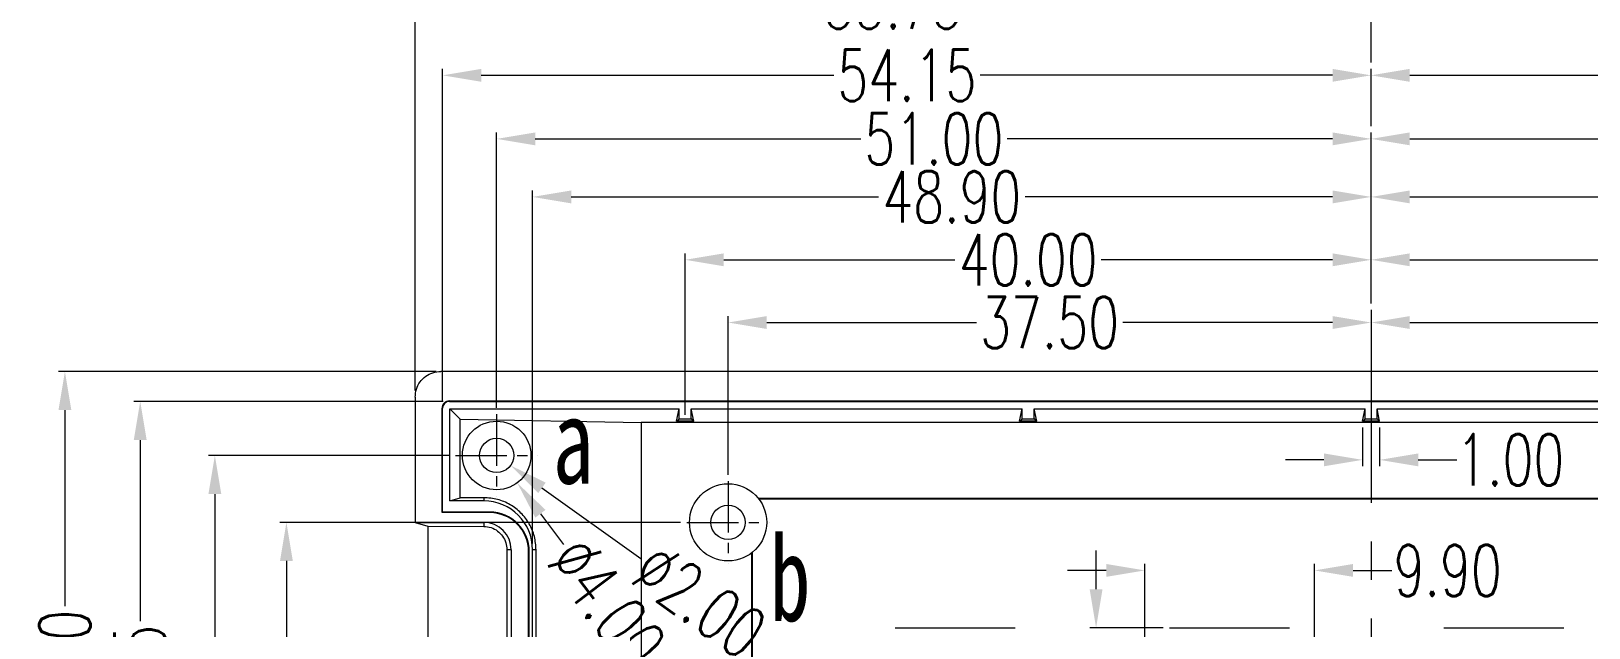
# Model space of a CAD drawing. Header units: millimetres. Extents: x 3723 to 3880, y -349 to -139.
# Drawn here: x 3722.6 to 3813.4, y -220.9 to -186.2 of the extents above; entities that cross this region are included whole.
import ezdxf

# ---------------------------------------------------------------- set-up
doc = ezdxf.new("R2010")
doc.units = ezdxf.units.MM
doc.linetypes.add('CENTER', pattern=[0.6, 0.375, -0.075, 0.075, -0.075])
doc.layers.get('Defpoints').update_dxf_attribs({"linetype": 'CONTINUOUS'})
doc.layers.add('dim', color=82, linetype='CONTINUOUS', lineweight=9)
doc.layers.add('part', color=7, linetype='CONTINUOUS', lineweight=20)
doc.styles.get("Standard").update_dxf_attribs({"font": 'romans.shx', "width": 0.7})
doc.styles.add('宋体', font='SimSun.ttf', dxfattribs={"width": 0.7})
doc.dimstyles.new('01', dxfattribs={"dimscale": 0.75, "dimtxt": 4, "dimasz": 3, "dimexe": 0.5, "dimexo": 0.5, "dimgap": 0.09, "dimtad": 0, "dimzin": 0, "dimdsep": 46, "dimtxsty": 'Standard', "dimcen": 0, "dimclrd": 256, "dimclre": 256, "dimclrt": 6, "dimadec": 1, "dimazin": 2, "dimtp": 0.01, "dimtm": 0.01, "dimtfac": 1, "dimtofl": 0, "dimtmove": 0, "dimatfit": 0, "dimfxl": 0, "dimtolj": 1, "dimtzin": 0, "dimlwd": -1, "dimlwe": -1, "dimarcsym": 0})

# ---------------------------------------------------------------- blocks, each defined once
blk = doc.blocks.new('*D25')
at = {"layer": 'Defpoints', "color": 0}
for p in [(3078.243, -32.5), (3078.243, -32.5), (3113.743, -41.751)]:
    blk.add_point(p, dxfattribs=at)
at = {"layer": 'dim'}
for p, q in [((3080.493, -32.5), (3091.725, -32.5)), ((3111.493, -32.5), (3100.26, -32.5)), ((3113.743, -41.376), (3113.743, -32.125))]:
    blk.add_line(p, q, dxfattribs=at)
for points in [[(3080.493, -32.125), (3080.493, -32.875), (3078.243, -32.5)], [(3111.493, -32.125), (3111.493, -32.875), (3113.743, -32.5)]]:
    blk.add_solid(points, dxfattribs=at)
at = {"layer": 'dim', "color": 6, "insert": (3095.993, -32.5), "char_height": 3, "attachment_point": 5}
blk.add_mtext('\\A1;35.50', dxfattribs=at)
blk = doc.blocks.new('*D26')
at = {"layer": 'Defpoints', "color": 0}
for p in [(3078.243, -32.5), (3078.243, -32.5), (3040.743, -41.751)]:
    blk.add_point(p, dxfattribs=at)
at = {"layer": 'dim'}
for p, q in [((3040.743, -41.376), (3040.743, -32.125)), ((3042.993, -32.5), (3055.225, -32.5)), ((3075.993, -32.5), (3063.76, -32.5))]:
    blk.add_line(p, q, dxfattribs=at)
for points in [[(3042.993, -32.125), (3042.993, -32.875), (3040.743, -32.5)], [(3075.993, -32.125), (3075.993, -32.875), (3078.243, -32.5)]]:
    blk.add_solid(points, dxfattribs=at)
at = {"layer": 'dim', "color": 6, "insert": (3059.493, -32.5), "char_height": 3, "attachment_point": 5}
blk.add_mtext('\\A1;37.50', dxfattribs=at)
blk = doc.blocks.new('*D27')
at = {"layer": 'Defpoints', "color": 0}
for p in [(3078.243, -21.792), (3078.243, -31.759), (3129.243, -37.851)]:
    blk.add_point(p, dxfattribs=at)
at = {"layer": 'dim'}
for p, q in [((3078.243, -31.384), (3078.243, -21.417)), ((3080.493, -21.792), (3099.475, -21.792)), ((3126.993, -21.792), (3108.01, -21.792)), ((3129.243, -37.476), (3129.243, -21.417))]:
    blk.add_line(p, q, dxfattribs=at)
for points in [[(3080.493, -21.417), (3080.493, -22.167), (3078.243, -21.792)], [(3126.993, -21.417), (3126.993, -22.167), (3129.243, -21.792)]]:
    blk.add_solid(points, dxfattribs=at)
at = {"layer": 'dim', "color": 6, "insert": (3103.743, -21.792), "char_height": 3, "attachment_point": 5}
blk.add_mtext('\\A1;51.00', dxfattribs=at)
blk = doc.blocks.new('*D28')
at = {"layer": 'Defpoints', "color": 0}
for p in [(3078.243, -21.792), (3078.243, -21.792), (3027.243, -37.851)]:
    blk.add_point(p, dxfattribs=at)
at = {"layer": 'dim'}
for p, q in [((3027.243, -37.476), (3027.243, -21.417)), ((3029.493, -21.792), (3048.475, -21.792)), ((3075.993, -21.792), (3057.01, -21.792))]:
    blk.add_line(p, q, dxfattribs=at)
for points in [[(3029.493, -21.417), (3029.493, -22.167), (3027.243, -21.792)], [(3075.993, -21.417), (3075.993, -22.167), (3078.243, -21.792)]]:
    blk.add_solid(points, dxfattribs=at)
at = {"layer": 'dim', "color": 6, "insert": (3052.743, -21.792), "char_height": 3, "attachment_point": 5}
blk.add_mtext('\\A1;51.00', dxfattribs=at)
blk = doc.blocks.new('*D29')
at = {"layer": 'Defpoints', "color": 0}
for p in [(3078.243, -18.087), (3078.243, -21.417), (3024.093, -37.501)]:
    blk.add_point(p, dxfattribs=at)
at = {"layer": 'dim'}
for p, q in [((3024.093, -37.126), (3024.093, -17.712)), ((3026.343, -18.087), (3046.9, -18.087)), ((3075.993, -18.087), (3055.435, -18.087)), ((3078.243, -21.042), (3078.243, -17.712))]:
    blk.add_line(p, q, dxfattribs=at)
for points in [[(3026.343, -17.712), (3026.343, -18.462), (3024.093, -18.087)], [(3075.993, -17.712), (3075.993, -18.462), (3078.243, -18.087)]]:
    blk.add_solid(points, dxfattribs=at)
at = {"layer": 'dim', "color": 6, "insert": (3051.168, -18.087), "char_height": 3, "attachment_point": 5}
blk.add_mtext('\\A1;54.15', dxfattribs=at)
blk = doc.blocks.new('*D30')
at = {"layer": 'Defpoints', "color": 0}
for p in [(3078.243, -18.087), (3078.243, -18.087), (3132.393, -37.501)]:
    blk.add_point(p, dxfattribs=at)
at = {"layer": 'dim'}
for p, q in [((3080.493, -18.087), (3101.05, -18.087)), ((3130.143, -18.087), (3109.585, -18.087)), ((3132.393, -37.126), (3132.393, -17.712))]:
    blk.add_line(p, q, dxfattribs=at)
for points in [[(3080.493, -17.712), (3080.493, -18.462), (3078.243, -18.087)], [(3130.143, -17.712), (3130.143, -18.462), (3132.393, -18.087)]]:
    blk.add_solid(points, dxfattribs=at)
at = {"layer": 'dim', "color": 6, "insert": (3105.318, -18.087), "char_height": 3, "attachment_point": 5}
blk.add_mtext('\\A1;54.15', dxfattribs=at)
blk = doc.blocks.new('*D31')
at = {"layer": 'Defpoints', "color": 0}
for p in [(3078.243, -13.873), (3078.243, -17.712), (3133.992, -36.846)]:
    blk.add_point(p, dxfattribs=at)
at = {"layer": 'dim'}
for p, q in [((3078.243, -17.337), (3078.243, -13.498)), ((3133.992, -36.471), (3133.992, -13.498)), ((3080.493, -13.873), (3101.85, -13.873)), ((3131.742, -13.873), (3110.385, -13.873))]:
    blk.add_line(p, q, dxfattribs=at)
for points in [[(3080.493, -13.498), (3080.493, -14.248), (3078.243, -13.873)], [(3131.742, -13.498), (3131.742, -14.248), (3133.992, -13.873)]]:
    blk.add_solid(points, dxfattribs=at)
at = {"layer": 'dim', "color": 6, "insert": (3106.118, -13.873), "char_height": 3, "attachment_point": 5}
blk.add_mtext('\\A1;55.75', dxfattribs=at)
blk = doc.blocks.new('*D32')
at = {"layer": 'Defpoints', "color": 0}
for p in [(3078.243, -13.873), (3078.243, -13.873), (3022.493, -36.846)]:
    blk.add_point(p, dxfattribs=at)
at = {"layer": 'dim'}
for p, q in [((3022.493, -36.471), (3022.493, -13.498)), ((3024.743, -13.873), (3046.101, -13.873)), ((3075.993, -13.873), (3054.636, -13.873))]:
    blk.add_line(p, q, dxfattribs=at)
for points in [[(3024.743, -13.498), (3024.743, -14.248), (3022.493, -13.873)], [(3075.993, -13.498), (3075.993, -14.248), (3078.243, -13.873)]]:
    blk.add_solid(points, dxfattribs=at)
at = {"layer": 'dim', "color": 6, "insert": (3050.368, -13.873), "char_height": 3, "attachment_point": 5}
blk.add_mtext('\\A1;55.75', dxfattribs=at)
blk = doc.blocks.new('*D33')
at = {"layer": 'Defpoints', "color": 0}
for p in [(3038.343, -44.151), (3014.983, -71.251), (3014.983, -71.251)]:
    blk.add_point(p, dxfattribs=at)
at = {"layer": 'dim'}
for p, q in [((3037.968, -44.151), (3014.608, -44.151)), ((3014.983, -46.401), (3014.983, -53.434)), ((3014.983, -69.001), (3014.983, -61.969))]:
    blk.add_line(p, q, dxfattribs=at)
for points in [[(3014.608, -46.401), (3015.358, -46.401), (3014.983, -44.151)], [(3014.608, -69.001), (3015.358, -69.001), (3014.983, -71.251)]]:
    blk.add_solid(points, dxfattribs=at)
at = {"layer": 'dim', "color": 6, "insert": (3014.983, -57.701), "char_height": 3, "attachment_point": 5, "rotation": 90}
blk.add_mtext('\\A1;27.10', dxfattribs=at)
blk = doc.blocks.new('*D35')
at = {"layer": 'Defpoints', "color": 0}
for p in [(3024.843, -40.251), (3010.809, -71.251), (3015.805, -71.251)]:
    blk.add_point(p, dxfattribs=at)
at = {"layer": 'dim'}
for p, q in [((3024.468, -40.251), (3010.434, -40.251)), ((3010.809, -42.501), (3010.809, -51.484)), ((3010.809, -69.001), (3010.809, -60.019)), ((3015.43, -71.251), (3010.434, -71.251))]:
    blk.add_line(p, q, dxfattribs=at)
for points in [[(3010.434, -42.501), (3011.184, -42.501), (3010.809, -40.251)], [(3010.434, -69.001), (3011.184, -69.001), (3010.809, -71.251)]]:
    blk.add_solid(points, dxfattribs=at)
at = {"layer": 'dim', "color": 6, "insert": (3010.809, -55.751), "char_height": 3, "attachment_point": 5, "rotation": 90}
blk.add_mtext('\\A1;31.00', dxfattribs=at)
blk = doc.blocks.new('*D37')
at = {"layer": 'Defpoints', "color": 0}
for p in [(3024.493, -37.101), (3006.457, -71.251), (3010.434, -71.251)]:
    blk.add_point(p, dxfattribs=at)
at = {"layer": 'dim'}
for p, q in [((3024.118, -37.101), (3006.082, -37.101)), ((3006.457, -39.351), (3006.457, -49.909)), ((3006.457, -69.001), (3006.457, -58.444)), ((3010.059, -71.251), (3006.082, -71.251))]:
    blk.add_line(p, q, dxfattribs=at)
for points in [[(3006.082, -39.351), (3006.832, -39.351), (3006.457, -37.101)], [(3006.082, -69.001), (3006.832, -69.001), (3006.457, -71.251)]]:
    blk.add_solid(points, dxfattribs=at)
at = {"layer": 'dim', "color": 6, "insert": (3006.457, -54.176), "char_height": 3, "attachment_point": 5, "rotation": 90}
blk.add_mtext('\\A1;34.15', dxfattribs=at)
blk = doc.blocks.new('*D39')
at = {"layer": 'Defpoints', "color": 0}
for p in [(3024.093, -35.351), (3002.065, -71.251), (3006.082, -71.251)]:
    blk.add_point(p, dxfattribs=at)
at = {"layer": 'dim'}
for p, q in [((3023.718, -35.351), (3001.69, -35.351)), ((3002.065, -37.601), (3002.065, -49.034)), ((3002.065, -69.001), (3002.065, -57.569)), ((3005.707, -71.251), (3001.69, -71.251))]:
    blk.add_line(p, q, dxfattribs=at)
for points in [[(3001.69, -37.601), (3002.44, -37.601), (3002.065, -35.351)], [(3001.69, -69.001), (3002.44, -69.001), (3002.065, -71.251)]]:
    blk.add_solid(points, dxfattribs=at)
at = {"layer": 'dim', "color": 6, "insert": (3002.065, -53.301), "char_height": 3, "attachment_point": 5, "rotation": 90}
blk.add_mtext('\\A1;35.90', dxfattribs=at)
blk = doc.blocks.new('*D84')
at = {"layer": 'Defpoints', "color": 0}
for p in [(3078.243, -25.177), (3078.243, -25.177), (3127.145, -45.751)]:
    blk.add_point(p, dxfattribs=at)
at = {"layer": 'dim'}
for p, q in [((3080.493, -25.177), (3098.426, -25.177)), ((3124.895, -25.177), (3106.961, -25.177)), ((3127.145, -45.376), (3127.145, -24.802))]:
    blk.add_line(p, q, dxfattribs=at)
for points in [[(3080.493, -24.802), (3080.493, -25.552), (3078.243, -25.177)], [(3124.895, -24.802), (3124.895, -25.552), (3127.145, -25.177)]]:
    blk.add_solid(points, dxfattribs=at)
at = {"layer": 'dim', "color": 6, "insert": (3102.694, -25.177), "char_height": 3, "attachment_point": 5}
blk.add_mtext('\\A1;48.90', dxfattribs=at)
blk = doc.blocks.new('*D85')
at = {"layer": 'Defpoints', "color": 0}
for p in [(3078.243, -25.177), (3078.243, -25.177), (3029.341, -45.751)]:
    blk.add_point(p, dxfattribs=at)
at = {"layer": 'dim'}
for p, q in [((3029.341, -45.376), (3029.341, -24.802)), ((3031.591, -25.177), (3049.524, -25.177)), ((3075.993, -25.177), (3058.059, -25.177))]:
    blk.add_line(p, q, dxfattribs=at)
for points in [[(3031.591, -24.802), (3031.591, -25.552), (3029.341, -25.177)], [(3075.993, -24.802), (3075.993, -25.552), (3078.243, -25.177)]]:
    blk.add_solid(points, dxfattribs=at)
at = {"layer": 'dim', "color": 6, "insert": (3053.792, -25.177), "char_height": 3, "attachment_point": 5}
blk.add_mtext('\\A1;48.90', dxfattribs=at)
blk = doc.blocks.new('*D86')
at = {"layer": 'Defpoints', "color": 0}
for p in [(3078.243, -28.843), (3078.243, -28.843), (3118.243, -38.251)]:
    blk.add_point(p, dxfattribs=at)
at = {"layer": 'dim'}
for p, q in [((3080.493, -28.843), (3093.975, -28.843)), ((3115.993, -28.843), (3102.51, -28.843)), ((3118.243, -37.876), (3118.243, -28.468))]:
    blk.add_line(p, q, dxfattribs=at)
for points in [[(3080.493, -28.468), (3080.493, -29.218), (3078.243, -28.843)], [(3115.993, -28.468), (3115.993, -29.218), (3118.243, -28.843)]]:
    blk.add_solid(points, dxfattribs=at)
at = {"layer": 'dim', "color": 6, "insert": (3098.243, -28.843), "char_height": 3, "attachment_point": 5}
blk.add_mtext('\\A1;40.00', dxfattribs=at)
blk = doc.blocks.new('*D87')
at = {"layer": 'Defpoints', "color": 0}
for p in [(3078.243, -28.843), (3078.243, -28.843), (3038.243, -38.251)]:
    blk.add_point(p, dxfattribs=at)
at = {"layer": 'dim'}
for p, q in [((3038.243, -37.876), (3038.243, -28.468)), ((3040.493, -28.843), (3053.975, -28.843)), ((3075.993, -28.843), (3062.51, -28.843))]:
    blk.add_line(p, q, dxfattribs=at)
for points in [[(3040.493, -28.468), (3040.493, -29.218), (3038.243, -28.843)], [(3075.993, -28.468), (3075.993, -29.218), (3078.243, -28.843)]]:
    blk.add_solid(points, dxfattribs=at)
at = {"layer": 'dim', "color": 6, "insert": (3058.243, -28.843), "char_height": 3, "attachment_point": 5}
blk.add_mtext('\\A1;40.00', dxfattribs=at)
blk = doc.blocks.new('*D93')
at = {"layer": 'Defpoints', "color": 0}
for p in [(3074.943, -46.954), (3065.043, -51.751), (3074.943, -51.751)]:
    blk.add_point(p, dxfattribs=at)
at = {"layer": 'dim'}
for p, q in [((3062.793, -46.954), (3060.543, -46.954)), ((3065.043, -51.376), (3065.043, -46.579)), ((3074.943, -51.376), (3074.943, -46.579)), ((3077.193, -46.954), (3079.443, -46.954))]:
    blk.add_line(p, q, dxfattribs=at)
for points in [[(3062.793, -46.579), (3062.793, -47.329), (3065.043, -46.954)], [(3077.193, -46.579), (3077.193, -47.329), (3074.943, -46.954)]]:
    blk.add_solid(points, dxfattribs=at)
at = {"layer": 'dim', "color": 6, "insert": (3082.71, -46.954), "char_height": 3, "attachment_point": 5}
blk.add_mtext('\\A1;9.90', dxfattribs=at)
blk = doc.blocks.new('*D94')
at = {"layer": 'Defpoints', "color": 0}
for p in [(3062.205, -50.301), (3066.493, -50.301), (3066.493, -60.201)]:
    blk.add_point(p, dxfattribs=at)
at = {"layer": 'dim'}
for p, q in [((3062.205, -48.051), (3062.205, -45.801)), ((3066.118, -50.301), (3061.83, -50.301)), ((3066.118, -60.201), (3061.83, -60.201)), ((3062.205, -62.451), (3062.205, -64.701))]:
    blk.add_line(p, q, dxfattribs=at)
for points in [[(3061.83, -48.051), (3062.58, -48.051), (3062.205, -50.301)], [(3061.83, -62.451), (3062.58, -62.451), (3062.205, -60.201)]]:
    blk.add_solid(points, dxfattribs=at)
at = {"layer": 'dim', "color": 6, "insert": (3062.205, -67.969), "char_height": 3, "attachment_point": 5, "rotation": 90}
blk.add_mtext('\\A1;9.90', dxfattribs=at)
blk = doc.blocks.new('*D98')
at = {"layer": 'Defpoints', "color": 0}
for p in [(3026.041, -38.653), (3028.445, -41.85)]:
    blk.add_point(p, dxfattribs=at)
at = {"layer": 'dim'}
blk.add_line((3029.797, -43.649), (3031.149, -45.447), dxfattribs=at)
blk.add_solid([(3030.096, -43.423), (3029.497, -43.874), (3028.445, -41.85)], dxfattribs=at)
at = {"layer": 'dim', "color": 6, "insert": (3033.683, -48.818), "char_height": 3, "attachment_point": 5, "rotation": 306.93473}
blk.add_mtext('\\A1;∅4.00', dxfattribs=at)
blk = doc.blocks.new('*D99')
at = {"layer": 'Defpoints', "color": 0}
for p in [(3026.429, -39.67), (3028.057, -40.833)]:
    blk.add_point(p, dxfattribs=at)
at = {"layer": 'dim'}
blk.add_line((3029.887, -42.141), (3035.656, -46.262), dxfattribs=at)
blk.add_solid([(3030.105, -41.836), (3029.669, -42.446), (3028.057, -40.833)], dxfattribs=at)
at = {"layer": 'dim', "color": 6, "insert": (3039.088, -48.714), "char_height": 3, "attachment_point": 5, "rotation": 324.45716}
blk.add_mtext('\\A1;∅2.00', dxfattribs=at)
blk = doc.blocks.new('*D1')
at = {"layer": 'Defpoints', "color": 0}
for p in [(3077.743, -38.251), (3078.743, -38.251), (3078.743, -40.508)]:
    blk.add_point(p, dxfattribs=at)
at = {"layer": 'dim'}
for p, q in [((3077.743, -38.626), (3077.743, -40.883)), ((3078.743, -38.626), (3078.743, -40.883)), ((3075.493, -40.508), (3073.243, -40.508)), ((3080.993, -40.508), (3083.243, -40.508))]:
    blk.add_line(p, q, dxfattribs=at)
for points in [[(3075.493, -40.133), (3075.493, -40.883), (3077.743, -40.508)], [(3080.993, -40.133), (3080.993, -40.883), (3078.743, -40.508)]]:
    blk.add_solid(points, dxfattribs=at)
at = {"layer": 'dim', "color": 6, "insert": (3086.36, -40.508), "char_height": 3, "attachment_point": 5}
blk.add_mtext('\\A1;1.00', dxfattribs=at)

msp = doc.modelspace()

# ---------------------------------------------------------------- linework, layer by layer
at = {"layer": 'part', "color": 1, "linetype": 'CENTER', "ltscale": 30}
msp.add_line((3800.706, -202.407), (3800.706, -285.18), dxfattribs=at)
at = {"layer": 'part', "color": 7, "linetype": 'Continuous'}
for p, q in [((3854.961, -205.999), (3746.451, -205.999)), ((3744.956, -207.494), (3744.956, -214.799)), ((3746.956, -207.716), (3746.956, -207.749)), ((3746.956, -207.716), (3854.456, -207.716)), ((3746.956, -207.749), (3854.456, -207.749)), ((3746.523, -214.233), (3746.523, -208.149)), ((3746.523, -208.149), (3746.556, -208.149)), ((3746.556, -214.199), (3746.556, -208.149)), ((3746.98, -213.552), (3746.98, -208.173)), ((3746.98, -208.173), (3747.587, -208.781)), ((3746.98, -208.173), (3760.351, -208.173)), ((3747.587, -213.37), (3747.587, -208.781)), ((3747.587, -208.781), (3758.145, -208.969)), ((3760.206, -208.899), (3760.351, -208.173)), ((3760.206, -208.899), (3760.351, -208.755)), ((3761.206, -208.899), (3760.206, -208.899)), ((3760.351, -208.755), (3760.351, -208.173)), ((3760.351, -208.755), (3761.061, -208.755)), ((3761.061, -208.755), (3761.061, -208.173)), ((3761.206, -208.899), (3761.061, -208.173)), ((3761.061, -208.173), (3780.351, -208.173)), ((3761.206, -208.899), (3761.061, -208.755)), ((3780.206, -208.899), (3780.351, -208.173)), ((3780.206, -208.899), (3780.351, -208.755)), ((3781.206, -208.899), (3780.206, -208.899)), ((3780.351, -208.755), (3780.351, -208.173)), ((3780.351, -208.755), (3781.061, -208.755)), ((3781.061, -208.755), (3781.061, -208.173)), ((3781.206, -208.899), (3781.061, -208.173)), ((3781.061, -208.173), (3800.351, -208.173)), ((3781.206, -208.899), (3781.061, -208.755)), ((3800.206, -208.899), (3800.351, -208.173)), ((3800.206, -208.899), (3800.351, -208.755)), ((3801.206, -208.899), (3800.206, -208.899)), ((3800.351, -208.755), (3800.351, -208.173)), ((3800.351, -208.755), (3801.061, -208.755)), ((3801.061, -208.755), (3801.061, -208.173)), ((3801.206, -208.899), (3801.061, -208.173)), ((3801.061, -208.173), (3820.351, -208.173)), ((3801.206, -208.899), (3801.061, -208.755)), ((3758.145, -208.969), (3758.145, -233.038)), ((3843.267, -208.969), (3758.145, -208.969)), ((3746.98, -213.552), (3747.587, -213.37)), ((3748.956, -213.363), (3747.587, -213.37)), ((3748.956, -213.363), (3748.956, -213.552)), ((3834.439, -213.406), (3764.972, -213.406)), ((3834.406, -213.449), (3765.006, -213.449)), ((3746.523, -214.233), (3746.556, -214.199)), ((3749.306, -214.233), (3746.523, -214.233)), ((3749.306, -214.199), (3746.556, -214.199)), ((3748.956, -213.552), (3746.98, -213.552)), ((3749.306, -214.233), (3749.306, -214.199)), ((3744.956, -214.799), (3745.697, -215.021)), ((3744.956, -214.799), (3748.956, -214.799)), ((3745.697, -215.021), (3745.697, -268.778)), ((3745.697, -215.021), (3748.956, -215.038)), ((3748.956, -214.799), (3748.956, -215.038)), ((3750.31, -216.399), (3750.31, -267.399)), ((3750.556, -216.399), (3750.31, -216.399)), ((3750.556, -216.399), (3750.556, -267.399)), ((3751.573, -267.299), (3751.573, -216.499)), ((3751.573, -216.499), (3751.606, -216.499)), ((3751.606, -267.299), (3751.606, -216.499)), ((3751.804, -236.301), (3751.804, -216.399)), ((3752.009, -216.399), (3751.804, -216.399)), ((3752.009, -236.164), (3752.009, -216.399)), ((3764.562, -216.595), (3764.562, -237.378)), ((3764.606, -216.561), (3764.606, -266.038)), ((3772.956, -220.949), (3779.956, -220.949)), ((3788.956, -220.949), (3795.956, -220.949)), ((3804.956, -220.949), (3811.956, -220.949))]:
    msp.add_line(p, q, dxfattribs=at)
at = {"layer": 'part', "color": 1, "linetype": 'CENTER', "ltscale": 8}
for p, q in [((3749.706, -208.499), (3749.706, -213.299)), ((3747.306, -210.899), (3752.106, -210.899)), ((3763.206, -212.399), (3763.206, -217.199)), ((3760.806, -214.799), (3765.606, -214.799))]:
    msp.add_line(p, q, dxfattribs=at)
at = {"layer": 'part', "color": 7, "linetype": 'Continuous'}
for centre, radius in [((3749.706, -210.899), 2), ((3749.706, -210.899), 1), ((3763.206, -214.799), 2.25), ((3763.206, -214.799), 1)]:
    msp.add_circle(centre, radius, dxfattribs=at)
for centre, radius, start, end in [((3746.956, -208.149), 0.433, 90, 180), ((3746.956, -208.149), 0.4, 90, 180), ((3748.956, -216.399), 2.847, 0, 90), ((3749.306, -216.499), 2.3, 0, 90), ((3749.306, -216.499), 2.267, 0, 90), ((3748.956, -216.399), 1.6, 0, 90)]:
    msp.add_arc(centre, radius, start, end, dxfattribs=at)
for points in [[(3744.956, -207.494), (3745.03, -207.03), (3745.241, -206.614), (3745.571, -206.284), (3745.987, -206.073), (3746.451, -205.999)], [(3752.009, -216.399), (3751.907, -215.62), (3751.608, -214.89), (3751.127, -214.26), (3750.495, -213.772), (3749.754, -213.465), (3748.956, -213.363)], [(3748.956, -215.038), (3749.38, -215.108), (3749.759, -215.305), (3750.056, -215.608), (3750.245, -215.985), (3750.31, -216.399)]]:
    msp.add_spline(points, degree=3, dxfattribs=at)

# ---------------------------------------------------------------- texts
at = {"layer": 'dim', "char_height": 5, "width": 7.16038, "attachment_point": 1, "style": '宋体'}
for s, insert in [('a', (3752.975, -207.534)), ('b', (3765.631, -215.542))]:
    msp.add_mtext(s, dxfattribs=dict(at, insert=insert))

# ---------------------------------------------------------------- dimensions: what is measured, and where the dimension line sits
at = {"layer": 'dim'}
for base, p1, p2, picture, middle in [((3800.706, -184.521), (3744.956, -207.494), (3800.706, -184.521), '*D32', (3772.831, -184.521)), ((3800.706, -184.521), (3856.455, -207.494), (3800.706, -188.36), '*D31', (3828.58, -184.521)), ((3800.706, -188.735), (3746.556, -208.149), (3800.706, -192.065), '*D29', (3773.631, -188.735)), ((3800.706, -188.735), (3854.856, -208.149), (3800.706, -188.735), '*D30', (3827.781, -188.735)), ((3800.706, -192.44), (3749.706, -208.499), (3800.706, -192.44), '*D28', (3775.206, -192.44)), ((3800.706, -192.44), (3851.706, -208.499), (3800.706, -202.407), '*D27', (3826.206, -192.44)), ((3800.706, -195.824), (3751.804, -216.399), (3800.706, -195.824), '*D85', (3776.255, -195.824)), ((3800.706, -195.824), (3849.608, -216.399), (3800.706, -195.824), '*D84', (3825.157, -195.824)), ((3800.706, -199.491), (3760.706, -208.899), (3800.706, -199.491), '*D87', (3780.706, -199.491)), ((3800.706, -199.491), (3840.706, -208.899), (3800.706, -199.491), '*D86', (3820.706, -199.491)), ((3800.706, -203.148), (3763.206, -212.399), (3800.706, -203.148), '*D26', (3781.956, -203.148)), ((3800.706, -203.148), (3836.206, -212.399), (3800.706, -203.148), '*D25', (3818.456, -203.148)), ((3801.206, -211.156), (3800.206, -208.899), (3801.206, -208.899), '*D1', (3808.823, -211.156)), ((3797.406, -217.602), (3787.506, -222.399), (3797.406, -222.399), '*D93', (3805.173, -217.602))]:
    dim = msp.add_linear_dim(base=base, p1=p1, p2=p2, dimstyle='01', dxfattribs=at)
    dim.commit()
    dim.dimension.update_dxf_attribs({"geometry": picture, "text_midpoint": middle, "insert": (722.463, -170.648)})
for base, p1, p2, picture, middle in [((3724.528, -241.899), (3746.556, -205.999), (3728.545, -241.899), '*D39', (3724.528, -223.949)), ((3728.92, -241.899), (3746.956, -207.749), (3732.897, -241.899), '*D37', (3728.92, -224.824)), ((3733.272, -241.899), (3747.306, -210.899), (3738.268, -241.899), '*D35', (3733.272, -226.399)), ((3737.446, -241.899), (3760.806, -214.799), (3737.446, -241.899), '*D33', (3737.446, -228.349))]:
    dim = msp.add_linear_dim(base=base, p1=p1, p2=p2, angle=90, dimstyle='01', dxfattribs=at)
    dim.commit()
    dim.dimension.update_dxf_attribs({"geometry": picture, "text_midpoint": middle, "insert": (722.463, -170.648)})
dim = msp.add_diameter_dim_2p(p1=(3748.504, -209.301), p2=(3750.908, -212.498), dimstyle='01', dxfattribs=at)
dim.commit()
dim.dimension.update_dxf_attribs({"geometry": '*D98', "text_midpoint": (3756.146, -219.466), "insert": (722.463, -170.648)})
dim = msp.add_diameter_dim_2p(p1=(3748.892, -210.318), p2=(3750.519, -211.481), dimstyle='01', dxfattribs=at)
dim.commit()
dim.dimension.update_dxf_attribs({"geometry": '*D99', "text_midpoint": (3761.551, -219.362), "dimtype": 131, "insert": (722.463, -170.648)})
dim = msp.add_linear_dim(base=(3784.668, -220.949), p1=(3788.956, -230.849), p2=(3788.956, -220.949), angle=90, dimstyle='01', dxfattribs=at)
dim.commit()
dim.dimension.update_dxf_attribs({"geometry": '*D94', "text_midpoint": (3784.668, -238.617), "dimtype": 128, "insert": (722.463, -170.648)})

doc.saveas('drawing.dxf')
